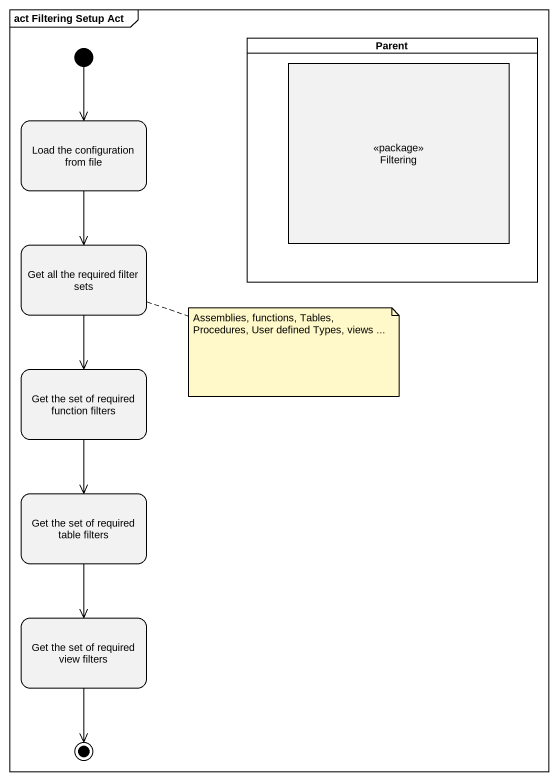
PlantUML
@startuml
mainframe act Filtering Setup Act
hide empty description
state Parent <<partition>> {
  state Filtering <<package>>
}
state "Load the configuration from file" as Load_the_configuration_from
state "Get all the required filter sets" as Get_all_the_required_filter
state "Get the set of required function filters" as Get_the_set_of_required
state "Get the set of required table filters" as Get_the_set_of_required_2
state "Get the set of required view filters" as Get_the_set_of_required_3
[*] --> Load_the_configuration_from
Load_the_configuration_from --> Get_all_the_required_filter
Get_all_the_required_filter --> Get_the_set_of_required
Get_the_set_of_required --> Get_the_set_of_required_2
Get_the_set_of_required_2 --> Get_the_set_of_required_3
Get_the_set_of_required_3 --> [*]
note right of Get_all_the_required_filter : Assemblies, functions, Tables, Procedures, User defined Types, views ...
@enduml
